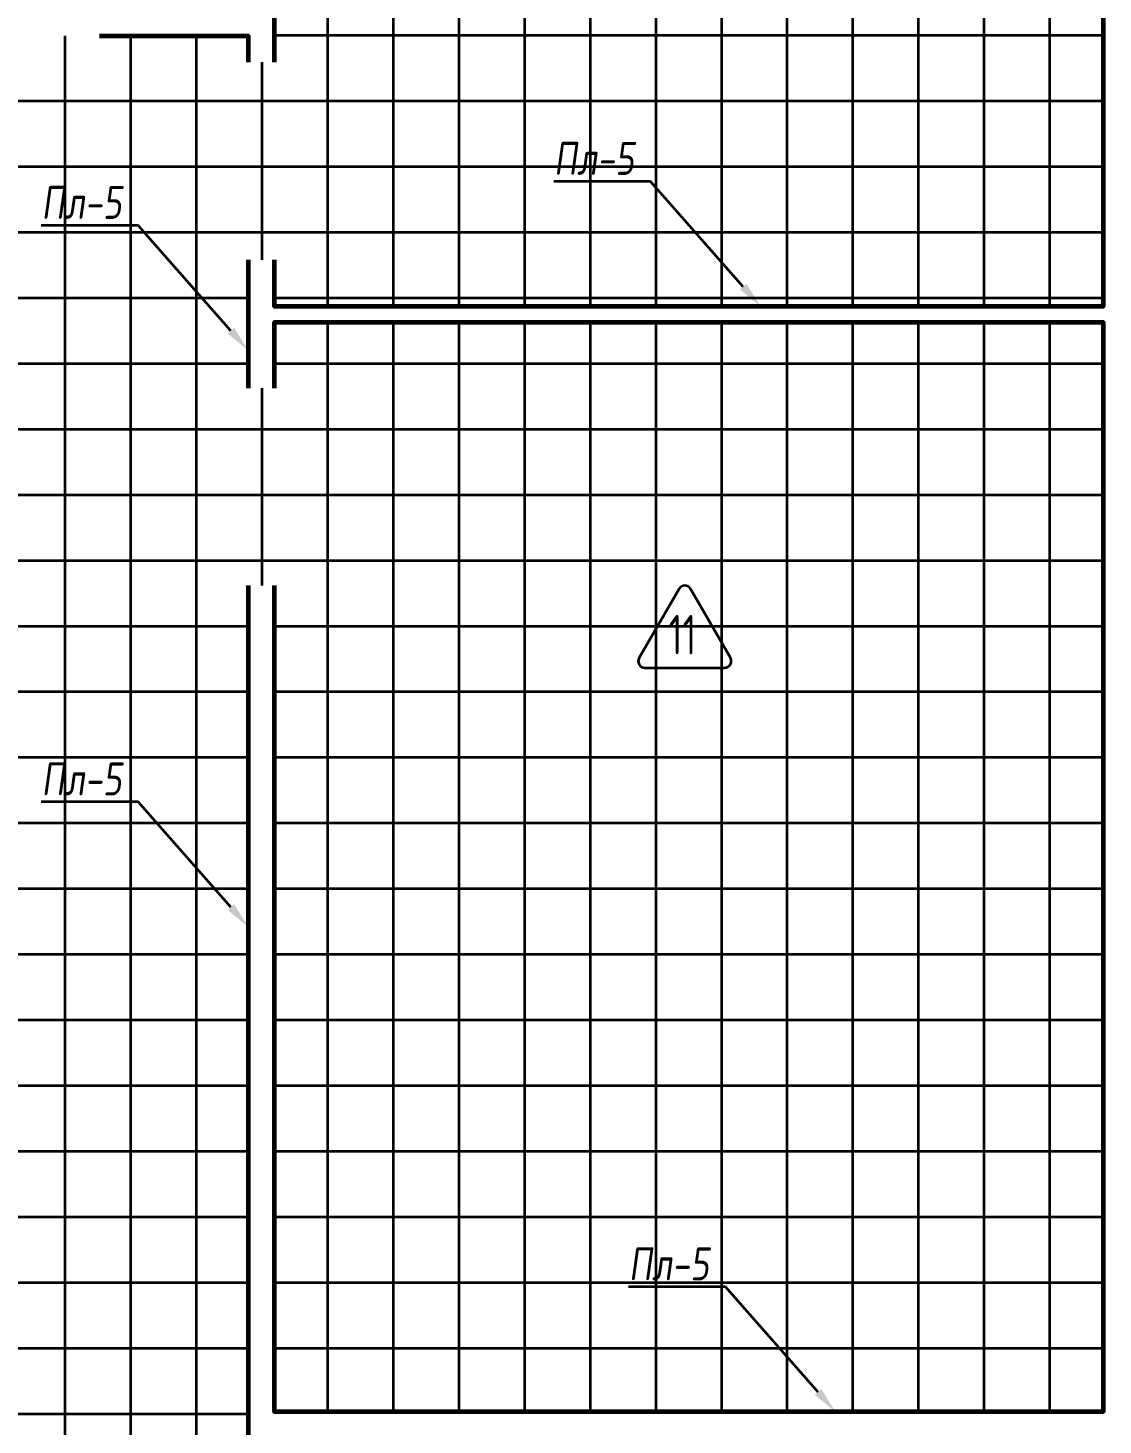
# Model space of a CAD drawing. Header units: millimetres. Extents: x -510890 to 418982, y -118257 to 141350.
# Drawn here: x 114875 to 123037, y -61776 to -51166 of the extents above; entities that cross this region are included whole.
import ezdxf
from ezdxf import colors
from ezdxf.entities.mleader import LeaderData, LeaderLine
from ezdxf.enums import TextEntityAlignment as Align
from ezdxf.math import Vec2, Vec3

# ---------------------------------------------------------------- set-up
doc = ezdxf.new("R2010")
doc.units = ezdxf.units.MM
doc.layers.add('АР_Площадь контур', color=220, linetype='Continuous', lineweight=35, plot=False)
doc.styles.add('ISOCPEUR', font='isocpeur.ttf', dxfattribs={"height": 800})
doc.styles.add('Архитект', font='isocpeur.ttf', dxfattribs={"width": 0.8, "oblique": 8})
pattern_1 = [(90, (2999.9, -126491.3), (-498.475, 0), []), (180, (2999.9, -126491.3), (-6e-14, -498.475), [])]

msp = doc.modelspace()

# ---------------------------------------------------------------- hatches: boundary and pattern name
at = {"layer": 'АР_Площадь контур', "true_color": 0x000000, "transparency": 33554687}
h = msp.add_hatch(dxfattribs=at)
h.set_pattern_fill('ANSI37', color=18, scale=157, angle=45, style=0)
h.set_pattern_definition(pattern_1)
h.paths.add_polyline_path([(123037.4, -53280.6), (116747.4, -53280.6), (116747.4, -52925.6), (116547.4, -52925.6), (116547.4, -51425.6), (116747.4, -51425.6), (116747.4, -48177.6), (116747.4, -44625.2), (123037.4, -44625.2)])
h = msp.add_hatch(dxfattribs=at)
h.set_pattern_fill('ANSI37', color=18, scale=157, angle=45, style=0)
h.set_pattern_definition(pattern_1)
h.paths.add_polyline_path([(116547.4, -64835.6), (112737.4, -64835.6), (112737.4, -54583.1), (112437.4, -54583.1), (112437.4, -55295.6), (108807.4, -55295.6), (108807.4, -54508.2), (108607.4, -54508.2), (108607.4, -52808.2), (108807.4, -52808.2), (108807.4, -52246.8), (112437.4, -52246.8), (112437.4, -52583.1), (112637.4, -52583.1), (112637.4, -51625.6), (112737.4, -51625.6), (112737.4, -51225.6), (116547.4, -51225.6), (116547.4, -62985.9), (116747.4, -62985.9), (116747.4, -62515.6), (122937.4, -62515.6), (122937.4, -64735.6), (116747.4, -64735.6), (116747.4, -64485.8), (116547.4, -64485.9)])
h = msp.add_hatch(dxfattribs=at)
h.set_pattern_fill('ANSI37', color=18, scale=157, angle=45, style=0)
h.set_pattern_definition(pattern_1)
h.paths.add_polyline_path([(123037.4, -61675.6), (122937.4, -61675.6), (116747.4, -61675.6), (116747.4, -55400.6), (116547.4, -55400.6), (116547.4, -53900.6), (116747.4, -53900.6), (116747.4, -53400.6), (123037.4, -53400.6)])

# ---------------------------------------------------------------- linework, layer by layer
at = {"layer": 'АР_Площадь контур', "lineweight": 60}
for points in [[(116747.4, -51425.6), (116747.4, -44625.2), (123037.4, -44625.2), (123037.4, -53280.6), (116747.4, -53280.6), (116747.4, -52926.7)], [(115417.4, -51225.6), (116547.4, -51225.6), (116547.4, -51425.6)], [(116547.4, -52925.6), (116547.4, -53900.6)], [(116747.4, -53900.6), (116747.4, -53400.6), (123037.4, -53400.6), (123037.4, -61675.6), (116747.4, -61675.6), (116747.4, -55400.6)], [(116547.4, -55400.6), (116547.4, -62985.9)]]:
    msp.add_lwpolyline(points, dxfattribs=at)
at = {"layer": 'АР_Площадь контур', "linetype": 'Continuous'}
msp.add_lwpolyline([(119558.3, -56024.9), (120164.5, -56024.9, 0.5773495), (120207.8, -55949.9), (119904.7, -55424.9, 0.5773541), (119818.1, -55424.9), (119515, -55949.9, 0.5773491), (119558.3, -56024.9, 0.0000017)], format="xyb", dxfattribs=at)

# ---------------------------------------------------------------- texts
at = {"layer": 'АР_Площадь контур', "linetype": 'Continuous', "style": 'ISOCPEUR', "width": 0.7}
msp.add_text('11', height=300, dxfattribs=at).set_placement((119844.8, -55923.2), align=Align.CENTER)

# ---------------------------------------------------------------- leaders
at = {"layer": 'АР_Площадь контур'}
ml = msp.add_multileader_mtext('Standard', dxfattribs=at)
ml.set_content('Пл-5', color=256, style='Архитект')
ml.set_leader_properties(color=256, linetype='ByLayer', lineweight=-1)
ml.build(insert=Vec2(0, 0))
ml.multileader.update_dxf_attribs({"text_left_attachment_type": 6, "text_right_attachment_type": 6, "dogleg_length": 25, "arrow_head_size": 200})
ctx = ml.context
ctx.base_point, ctx.char_height, ctx.arrow_head_size, ctx.landing_gap_size, ctx.plane_origin = Vec3(118766.7, -52331.6), 250, 200, 100, Vec3(105266.1, -53071)
ctx.left_attachment, ctx.right_attachment = 6, 6
notes = []
notes.append((ctx, [(0, (1, 1, 0), (119602, -52331.6), (-1, 0), 25, [(1, [(120437.5, -53280.6)], 0, [])])]))
ctx.mtext.insert, ctx.mtext.width, ctx.mtext.defined_height, ctx.mtext.line_spacing_style, ctx.mtext.flow_direction = Vec3(118866.7, -52031.6), 3549.472, 1007.6, 2, 5
ml = msp.add_multileader_mtext('Standard', dxfattribs=at)
ml.set_content('Пл-5', color=256, style='Архитект')
ml.set_leader_properties(color=256, linetype='ByLayer', lineweight=-1)
ml.build(insert=Vec2(0, 0))
ml.multileader.update_dxf_attribs({"text_left_attachment_type": 6, "text_right_attachment_type": 6, "dogleg_length": 25, "arrow_head_size": 200})
ctx = ml.context
ctx.base_point, ctx.char_height, ctx.arrow_head_size, ctx.landing_gap_size, ctx.plane_origin = Vec3(114876.6, -52665.8), 250, 200, 100, Vec3(101375.9, -53405.2)
ctx.left_attachment, ctx.right_attachment = 6, 6
notes.append((ctx, [(0, (1, 1, 0), (115711.8, -52665.8), (-1, 0), 25, [(1, [(116547.4, -53614.8)], 0, [])])]))
ctx.mtext.insert, ctx.mtext.width, ctx.mtext.defined_height, ctx.mtext.line_spacing_style, ctx.mtext.flow_direction = Vec3(114976.6, -52365.8), 3549.472, 1007.6, 2, 5
ml = msp.add_multileader_mtext('Standard', dxfattribs=at)
ml.set_content('Пл-5', color=256, style='Архитект')
ml.set_leader_properties(color=256, linetype='ByLayer', lineweight=-1)
ml.build(insert=Vec2(0, 0))
ml.multileader.update_dxf_attribs({"text_left_attachment_type": 6, "text_right_attachment_type": 6, "dogleg_length": 25, "arrow_head_size": 200})
ctx = ml.context
ctx.base_point, ctx.char_height, ctx.arrow_head_size, ctx.landing_gap_size, ctx.plane_origin = Vec3(114876.6, -57043.5), 250, 200, 100, Vec3(101375.9, -57782.9)
ctx.left_attachment, ctx.right_attachment = 6, 6
notes.append((ctx, [(0, (1, 1, 0), (115711.8, -57043.5), (-1, 0), 25, [(1, [(116547.4, -57992.5)], 0, [])])]))
ctx.mtext.insert, ctx.mtext.width, ctx.mtext.defined_height, ctx.mtext.line_spacing_style, ctx.mtext.flow_direction = Vec3(114976.6, -56743.5), 3549.472, 1007.6, 2, 5
ml = msp.add_multileader_mtext('Standard', dxfattribs=at)
ml.set_content('Пл-5', color=256, style='Архитект')
ml.set_leader_properties(color=256, linetype='ByLayer', lineweight=-1)
ml.build(insert=Vec2(0, 0))
ml.multileader.update_dxf_attribs({"text_left_attachment_type": 6, "text_right_attachment_type": 6, "dogleg_length": 25, "arrow_head_size": 200})
ctx = ml.context
ctx.base_point, ctx.char_height, ctx.arrow_head_size, ctx.landing_gap_size, ctx.plane_origin = Vec3(119335.7, -60726.6), 250, 200, 100, Vec3(105835.1, -61466)
ctx.left_attachment, ctx.right_attachment = 6, 6
notes.append((ctx, [(0, (1, 1, 0), (120171, -60726.6), (-1, 0), 25, [(1, [(121006.5, -61675.6)], 0, [])])]))
ctx.mtext.insert, ctx.mtext.width, ctx.mtext.defined_height, ctx.mtext.line_spacing_style, ctx.mtext.flow_direction = Vec3(119435.7, -60426.6), 3549.472, 1007.6, 2, 5
for ctx, leaders in notes:
    for number, flags, end, landing, length, lines in leaders:
        leader = LeaderData()
        leader.index, (leader.has_last_leader_line, leader.has_dogleg_vector, leader.attachment_direction) = number, flags
        leader.last_leader_point, leader.dogleg_vector, leader.dogleg_length = Vec3(end), Vec3(landing), length
        for number, points, colour, breaks in lines:
            line = LeaderLine()
            line.index, line.vertices, line.color, line.breaks = number, Vec3.list(points), colors.encode_raw_color(colour), breaks
            leader.lines.append(line)
        ctx.leaders.append(leader)

doc.saveas('drawing.dxf')
